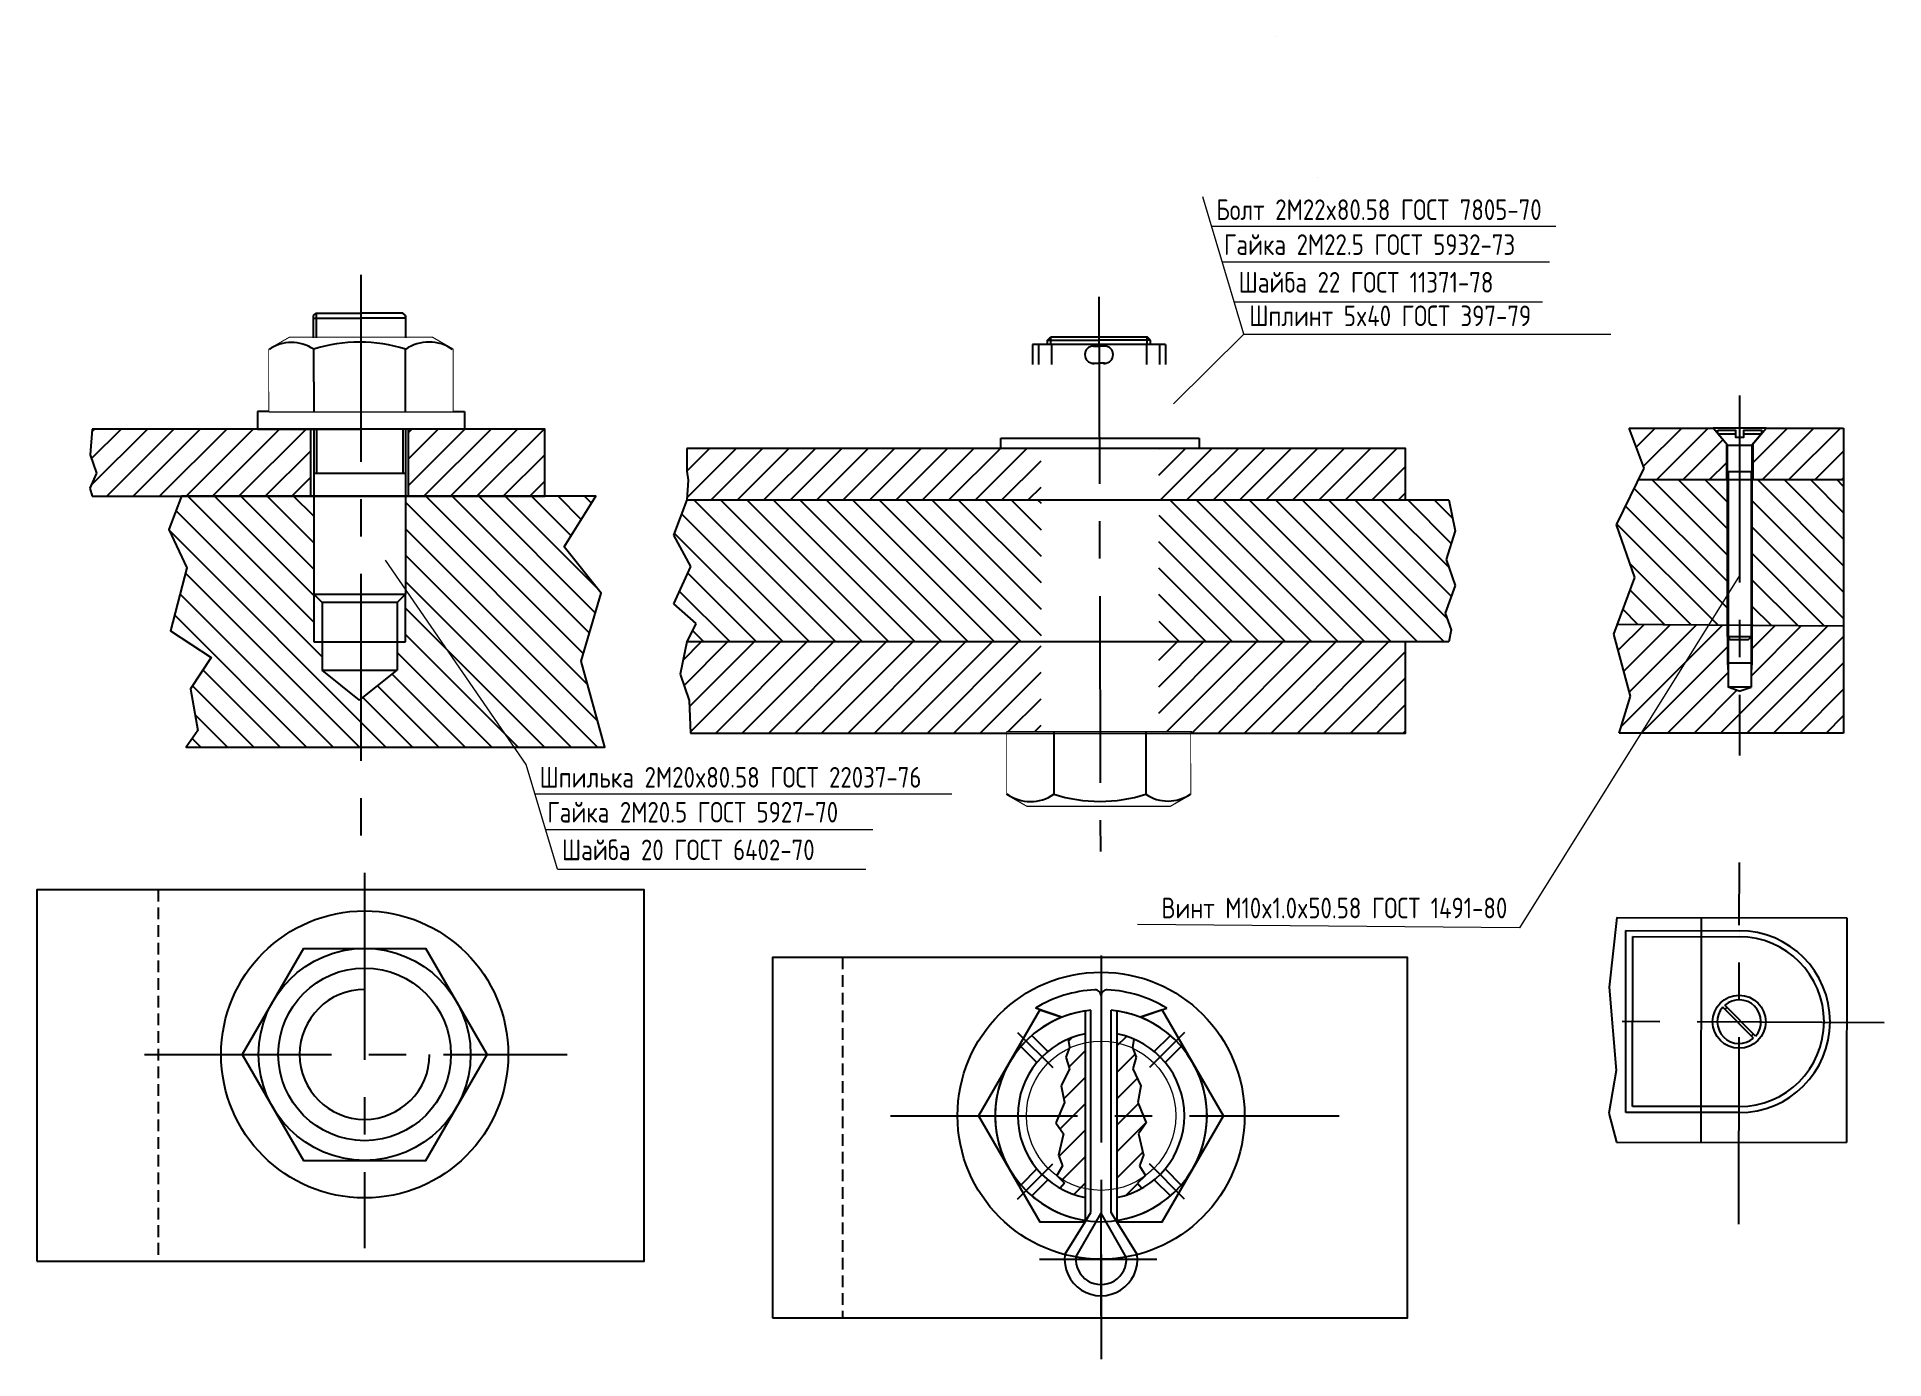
# Model space of a CAD drawing. Header units: millimetres. Extents: x 2590 to 2904, y 1746 to 1970.
import ezdxf

# ---------------------------------------------------------------- set-up
doc = ezdxf.new("R2010")
doc.units = ezdxf.units.MM
doc.set_wipeout_variables(frame=1)
doc.linetypes.add('ACISOWELD', pattern=[3, 2, -1])
doc.linetypes.add('CENTER', pattern=[50.8, 31.75, -6.35, 6.35, -6.35])
doc.layers.add('Ось', color=1, linetype='CENTER', lineweight=25)
doc.layers.add('Текст', color=3, linetype='Continuous', lineweight=20)
doc.styles.get("Standard").update_dxf_attribs({"font": 'arial.ttf'})

msp = doc.modelspace()

# ---------------------------------------------------------------- hatches: boundary and pattern name
h = msp.add_hatch()
h.set_pattern_fill('ANSI31', color=256)
h.paths.add_polyline_path([(2636.53, 1903.84), (2599.42, 1903.84), (2599.05, 1899.48), (2600.12, 1896.33), (2598.99, 1893.81), (2599.42, 1892.43), (2636.53, 1892.43)])
h.paths.add_polyline_path([(2676.28, 1903.84), (2653.11, 1903.84), (2653.11, 1892.43), (2676.28, 1892.43)])
h = msp.add_hatch()
h.set_pattern_fill('ANSI31', color=256)
h.paths.add_polyline_path([(2863, 1897.22), (2862.04, 1895.25), (2876.97, 1895.25), (2876.97, 1901.28), (2875.5, 1903.03), (2874.69, 1903.99), (2860.43, 1903.99)])
h.paths.add_polyline_path([(2883.72, 1903.99), (2881.44, 1901.28), (2881.44, 1895.25), (2896.87, 1895.25), (2896.87, 1903.99)])
h.paths.add_polyline_path([(2896.87, 1852.21), (2896.87, 1870.42), (2881.29, 1870.53), (2881.29, 1868.59), (2881.29, 1864.12), (2881.14, 1862.59), (2881.14, 1860), (2879.12, 1859.32), (2877.27, 1860), (2877.27, 1862.59), (2877.12, 1864.12), (2877.12, 1868.59), (2877.12, 1870.56), (2858.48, 1870.69), (2857.86, 1868.99), (2860.65, 1858.47), (2858.72, 1852.21)])
h = msp.add_hatch()
h.set_pattern_fill('ANSI31', color=256)
h.paths.add_polyline_path([(2760.55, 1900.53), (2700.4, 1900.53), (2700.4, 1891.8), (2760.55, 1891.8)])
h.paths.add_polyline_path([(2822.46, 1900.53), (2780.55, 1900.53), (2780.55, 1891.8), (2822.46, 1891.8)])
h = msp.add_hatch()
h.set_pattern_fill('ANSI31', color=256, angle=90)
h.paths.add_polyline_path([(2861.4, 1878.65), (2858.48, 1870.69), (2877.12, 1870.56), (2877.12, 1895.25), (2862.04, 1895.25), (2858.29, 1887.56)])
h.paths.add_polyline_path([(2896.87, 1895.25), (2881.29, 1895.25), (2881.29, 1870.53), (2896.87, 1870.42)])
h = msp.add_hatch()
h.set_pattern_fill('ANSI31', color=256, angle=90)
h.paths.add_polyline_path([(2679.59, 1883.83), (2684.67, 1892), (2684.96, 1892.43), (2676.28, 1892.43), (2652.61, 1892.43), (2652.61, 1875.79), (2652.61, 1867.69), (2651.2, 1867.69), (2651.2, 1862.87), (2644.82, 1857.79), (2638.44, 1862.87), (2638.44, 1867.69), (2637.03, 1867.69), (2637.03, 1875.79), (2637.03, 1892.43), (2614.57, 1892.43), (2612.45, 1886.8), (2615.5, 1880.24), (2612.72, 1869.56), (2619.6, 1865.06), (2616.12, 1859.74), (2617.35, 1852.66), (2615.37, 1849.81), (2686.48, 1849.81), (2682.45, 1864.41), (2685.84, 1875.98)])
h = msp.add_hatch()
h.set_pattern_fill('ANSI31', color=256, angle=90)
h.paths.add_polyline_path([(2700.4, 1891.8), (2698.14, 1885.82), (2701.03, 1880.5), (2698.14, 1874.18), (2701.93, 1870.84), (2700.4, 1867.68), (2760.55, 1867.68), (2760.55, 1887.78), (2760.55, 1890.28), (2760.55, 1891.8)])
h.paths.add_polyline_path([(2829.82, 1867.68), (2830.19, 1869.76), (2829.19, 1872.55), (2830.91, 1877.25), (2829.37, 1881.67), (2830.91, 1886.55), (2829.82, 1891.8), (2780.55, 1891.8), (2780.55, 1890.28), (2780.55, 1887.78), (2780.55, 1867.68)])
h = msp.add_hatch()
h.set_pattern_fill('ANSI31', color=256)
h.paths.add_polyline_path([(2701.03, 1867.68), (2700.4, 1867.68), (2699.25, 1862.19), (2700.79, 1857.76), (2701.03, 1852.21), (2754.74, 1852.21), (2754.74, 1852.36), (2760.55, 1852.36), (2760.55, 1867.68)])
h.paths.add_polyline_path([(2822.46, 1852.21), (2822.46, 1867.68), (2780.55, 1867.68), (2780.55, 1852.38), (2785.9, 1852.4), (2785.9, 1852.21)])
h = msp.add_hatch()
h.set_pattern_fill('ANSI31', color=256)
h.paths.add_polyline_path([(2768.07, 1801.1, 0.053882), (2765.17, 1800.21), (2765.41, 1798.77), (2764.78, 1797.17), (2765.38, 1795.15), (2763.99, 1792.28), (2764.52, 1789.44), (2763.07, 1786.01), (2764.37, 1784.15), (2763.51, 1780.51), (2764.22, 1778.67), (2763.22, 1777.07), (2764.55, 1775.74), (2763.8, 1774.88, 0.080982), (2768.07, 1773.31)])
h.paths.add_polyline_path([(2776.12, 1795.15), (2776.71, 1797.17), (2776.09, 1798.77), (2776.33, 1800.21, 0.053882), (2773.42, 1801.1), (2773.42, 1773.31, 0.080982), (2777.69, 1774.88), (2776.95, 1775.74), (2778.28, 1777.07), (2777.27, 1778.67), (2777.98, 1780.51), (2777.12, 1784.15), (2778.42, 1786.01), (2776.98, 1789.44), (2777.51, 1792.28)])

# ---------------------------------------------------------------- linework, layer by layer
for p, q in [((2637.02, 1923.1), (2637.47, 1923.55)), ((2637.02, 1922.65), (2637.02, 1923.1)), ((2637.47, 1923.55), (2645.04, 1923.55)), ((2652.16, 1923.55), (2645.04, 1923.55)), ((2652.61, 1923.1), (2652.16, 1923.55)), ((2652.61, 1922.65), (2652.61, 1923.1)), ((2637.02, 1922.65), (2645.04, 1922.65)), ((2652.61, 1922.65), (2645.04, 1922.65)), ((2781.71, 1918.18), (2759.09, 1918.18)), ((2759.09, 1918.18), (2759.09, 1914.78)), ((2760.11, 1918.18), (2760.11, 1914.78)), ((2761.63, 1918.95), (2762.2, 1919.52)), ((2761.63, 1918.18), (2761.63, 1918.95)), ((2761.63, 1918.95), (2770.4, 1918.95)), ((2762.2, 1918.18), (2762.2, 1919.52)), ((2762.2, 1919.52), (2778.6, 1919.52)), ((2762.32, 1918.18), (2762.32, 1914.78)), ((2769.44, 1918.18), (2769.45, 1917.93)), ((2769.45, 1917.93), (2770.4, 1917.93)), ((2779.17, 1918.95), (2770.4, 1918.95)), ((2771.35, 1917.93), (2770.4, 1917.93)), ((2771.36, 1918.18), (2771.35, 1917.93)), ((2778.48, 1918.18), (2778.48, 1914.78)), ((2779.17, 1918.95), (2778.6, 1919.52)), ((2778.6, 1918.18), (2778.6, 1919.52)), ((2779.17, 1918.18), (2779.17, 1918.95)), ((2780.69, 1918.18), (2780.69, 1914.78)), ((2781.71, 1918.18), (2781.71, 1914.78)), ((2769.44, 1914.78), (2769.45, 1915.03)), ((2769.45, 1915.03), (2770.4, 1915.03)), ((2771.35, 1915.03), (2770.4, 1915.03)), ((2771.36, 1914.78), (2771.35, 1915.03)), ((2627.47, 1906.84), (2627.47, 1903.84)), ((2662.63, 1906.84), (2662.63, 1903.84)), ((2599.42, 1903.84), (2599.05, 1899.48)), ((2627.47, 1903.84), (2645.05, 1903.84)), ((2636.53, 1892.43), (2636.53, 1903.84)), ((2637.03, 1903.84), (2637.03, 1892.43)), ((2637.49, 1903.84), (2637.49, 1896.3)), ((2662.63, 1903.84), (2645.05, 1903.84)), ((2652.16, 1903.84), (2652.16, 1896.3)), ((2652.61, 1903.84), (2652.61, 1896.3)), ((2653.11, 1892.43), (2653.11, 1903.84)), ((2753.7, 1902.28), (2787.4, 1902.28)), ((2863, 1897.22), (2860.43, 1903.99)), ((2860.43, 1903.99), (2874.69, 1903.99)), ((2883.72, 1903.99), (2874.69, 1903.99)), ((2877.12, 1901.09), (2874.69, 1903.99)), ((2875.5, 1903.03), (2878.52, 1903.03)), ((2876.97, 1901.28), (2876.97, 1895.25)), ((2877.12, 1901.09), (2881.29, 1901.09)), ((2879.89, 1903.03), (2882.91, 1903.03)), ((2881.29, 1901.09), (2883.72, 1903.99)), ((2881.44, 1901.28), (2881.44, 1895.25)), ((2883.72, 1903.99), (2896.87, 1903.99)), ((2896.87, 1903.99), (2896.87, 1852.21)), ((2599.05, 1899.48), (2600.12, 1896.33)), ((2652.61, 1899.16), (2652.61, 1892.43)), ((2700.4, 1900.53), (2700.4, 1896.67)), ((2600.12, 1896.33), (2598.99, 1893.81)), ((2637.49, 1896.3), (2637.03, 1896.3)), ((2652.61, 1896.3), (2637.49, 1896.3)), ((2700.4, 1896.67), (2700.64, 1895.17)), ((2700.64, 1895.17), (2700.4, 1891.8)), ((2858.29, 1887.56), (2863, 1897.22)), ((2862.04, 1895.25), (2896.87, 1895.25)), ((2877.12, 1896.62), (2881.29, 1896.62)), ((2877.27, 1896.62), (2877.27, 1860)), ((2881.14, 1896.62), (2881.14, 1860)), ((2598.99, 1893.81), (2599.42, 1892.43)), ((2637.03, 1892.43), (2637.03, 1875.79)), ((2652.61, 1892.43), (2652.61, 1875.79)), ((2700.4, 1891.8), (2698.14, 1885.82)), ((2829.82, 1891.8), (2830.91, 1886.55)), ((2698.14, 1885.82), (2701.03, 1880.5)), ((2830.91, 1886.55), (2829.37, 1881.67)), ((2861.4, 1878.65), (2858.29, 1887.56)), ((2701.03, 1880.5), (2698.14, 1874.18)), ((2829.37, 1881.67), (2830.91, 1877.25)), ((2830.91, 1877.25), (2829.19, 1872.55)), ((2857.86, 1868.99), (2861.4, 1878.65)), ((2637.03, 1875.79), (2652.61, 1875.79)), ((2637.03, 1875.79), (2638.44, 1874.38)), ((2637.03, 1875.79), (2637.03, 1867.69)), ((2651.2, 1874.38), (2638.44, 1874.38)), ((2638.44, 1874.38), (2638.44, 1862.87)), ((2652.61, 1875.79), (2651.2, 1874.38)), ((2651.2, 1874.38), (2651.2, 1862.87)), ((2652.61, 1867.69), (2652.61, 1875.79)), ((2698.14, 1874.18), (2701.93, 1870.84)), ((2701.93, 1870.84), (2700.4, 1867.68)), ((2829.19, 1872.55), (2830.19, 1869.76)), ((2830.19, 1869.76), (2829.82, 1867.68)), ((2858.48, 1870.69), (2896.87, 1870.42)), ((2637.03, 1867.69), (2652.61, 1867.69)), ((2700.4, 1867.68), (2699.25, 1862.19)), ((2860.65, 1858.47), (2857.86, 1868.99)), ((2877.12, 1868.59), (2881.29, 1868.59)), ((2877.12, 1868.59), (2877.12, 1864.12)), ((2881.29, 1868.59), (2881.29, 1864.12)), ((2877.12, 1864.12), (2877.27, 1862.59)), ((2877.12, 1864.12), (2881.29, 1864.12)), ((2881.29, 1864.12), (2881.14, 1862.59)), ((2638.44, 1862.87), (2651.2, 1862.87)), ((2644.82, 1857.79), (2638.44, 1862.87)), ((2644.82, 1857.79), (2651.2, 1862.87)), ((2699.25, 1862.19), (2700.79, 1857.76)), ((2700.79, 1857.76), (2701.03, 1852.21)), ((2858.72, 1852.21), (2860.65, 1858.47)), ((2879.12, 1859.32), (2877.27, 1860)), ((2881.14, 1860), (2877.27, 1860)), ((2879.12, 1859.32), (2881.14, 1860)), ((2755.05, 1852.33), (2786.12, 1852.4)), ((2786.14, 1852.33), (2780.55, 1852.33)), ((2896.87, 1852.21), (2858.72, 1852.21)), ((2858.36, 1820.88), (2857.05, 1809.05)), ((2858.36, 1820.88), (2897.42, 1820.82)), ((2859.85, 1787.77), (2859.9, 1818.65)), ((2859.9, 1818.65), (2879.15, 1818.62)), ((2861.01, 1788.79), (2861.06, 1817.63)), ((2861.06, 1817.63), (2879.15, 1817.6)), ((2635.29, 1815.62), (2656.07, 1815.62)), ((2857.05, 1809.05), (2858.22, 1794.88)), ((2764.09, 1803.93), (2759.6, 1805.47)), ((2760.35, 1805.21), (2764.09, 1803.93)), ((2768.07, 1805.01), (2768.07, 1769.21)), ((2769.04, 1770.76), (2769.04, 1805.13)), ((2772.46, 1770.76), (2772.46, 1805.13)), ((2773.42, 1805.01), (2773.42, 1769.21)), ((2777.41, 1803.93), (2781.9, 1805.47)), ((2781.14, 1805.21), (2777.41, 1803.93)), ((2881.57, 1800.39), (2876.35, 1805.64)), ((2881.91, 1800.73), (2876.68, 1805.97)), ((2761.71, 1798.1), (2758.98, 1800.83)), ((2779.79, 1798.1), (2782.52, 1800.83)), ((2759.86, 1796.25), (2757.13, 1798.98)), ((2765.41, 1798.77), (2764.78, 1797.17)), ((2765.17, 1800.21), (2765.41, 1798.77)), ((2776.33, 1800.21), (2776.09, 1798.77)), ((2776.09, 1798.77), (2776.71, 1797.17)), ((2781.63, 1796.25), (2784.36, 1798.98)), ((2765.38, 1795.15), (2763.99, 1792.28)), ((2764.78, 1797.17), (2765.38, 1795.15)), ((2776.71, 1797.17), (2776.12, 1795.15)), ((2776.12, 1795.15), (2777.51, 1792.28)), ((2858.22, 1794.88), (2856.97, 1787.65)), ((2763.99, 1792.28), (2764.52, 1789.44)), ((2777.51, 1792.28), (2776.98, 1789.44)), ((2764.52, 1789.44), (2763.07, 1786.01)), ((2776.98, 1789.44), (2778.42, 1786.01)), ((2879.1, 1788.76), (2861.01, 1788.79)), ((2763.07, 1786.01), (2764.37, 1784.15)), ((2778.42, 1786.01), (2777.12, 1784.15)), ((2856.97, 1787.65), (2858.3, 1782.73)), ((2879.09, 1787.73), (2859.85, 1787.77)), ((2764.37, 1784.15), (2763.51, 1780.51)), ((2777.12, 1784.15), (2777.98, 1780.51)), ((2858.3, 1782.73), (2897.35, 1782.66)), ((2643, 1779.62), (2648.35, 1779.62)), ((2763.51, 1780.51), (2764.22, 1778.67)), ((2777.98, 1780.51), (2777.27, 1778.67)), ((2759.86, 1778.17), (2757.13, 1775.44)), ((2761.71, 1776.32), (2758.98, 1773.59)), ((2764.22, 1778.67), (2763.22, 1777.07)), ((2763.22, 1777.07), (2764.55, 1775.74)), ((2764.55, 1775.74), (2763.8, 1774.88)), ((2778.28, 1777.07), (2776.95, 1775.74)), ((2776.95, 1775.74), (2777.69, 1774.88)), ((2777.27, 1778.67), (2778.28, 1777.07)), ((2779.79, 1776.32), (2782.52, 1773.59)), ((2781.63, 1778.17), (2784.36, 1775.44)), ((2766.46, 1763.21), (2770.75, 1770.65)), ((2768.07, 1769.21), (2769.04, 1770.76)), ((2775.04, 1763.21), (2770.75, 1770.65)), ((2773.42, 1769.21), (2772.46, 1770.76)), ((2764.6, 1763.62), (2768.07, 1769.21)), ((2776.89, 1763.62), (2773.42, 1769.21))]:
    msp.add_line(p, q)
at = {"linetype": 'ACISOWELD'}
for p, q in [((2610.62, 1825.59), (2610.62, 1762.5)), ((2726.81, 1814.09), (2726.81, 1752.9))]:
    msp.add_line(p, q, dxfattribs=at)
for points in [[(2629.47, 1906.84), (2660.63, 1906.84), (2660.63, 1917.35), (2657.19, 1919.34), (2632.89, 1919.34), (2629.45, 1917.35)], [(2614.57, 1892.43), (2612.45, 1886.8), (2615.5, 1880.24), (2612.72, 1869.56), (2619.6, 1865.06), (2616.12, 1859.74), (2617.35, 1852.66), (2615.37, 1849.81), (2686.48, 1849.81), (2682.45, 1864.41), (2685.84, 1875.98), (2679.59, 1883.83), (2684.67, 1892), (2684.96, 1892.43), (2676.28, 1892.43)], [(2785.9, 1852.36), (2754.74, 1852.36), (2754.74, 1841.85), (2758.18, 1839.86), (2782.48, 1839.86), (2785.93, 1841.85)], [(2590.02, 1762.5), (2693.17, 1762.5), (2693.17, 1825.59), (2590.02, 1825.59)], [(2714.96, 1752.9), (2822.82, 1752.9), (2822.82, 1814.09), (2714.96, 1814.09)]]:
    msp.add_lwpolyline(points, close=True)
for points in [[(2599.42, 1892.43), (2676.28, 1892.43), (2676.28, 1903.84), (2599.42, 1903.84)], [(2787.4, 1902.28), (2787.4, 1900.53), (2753.7, 1900.53), (2753.7, 1902.28)], [(2875.5, 1903.63), (2878.52, 1903.63), (2878.52, 1902.49), (2879.89, 1902.49), (2879.89, 1903.63), (2882.91, 1903.63), (2882.91, 1903.03), (2881.29, 1901.09), (2881.29, 1868.59), (2880.64, 1868.06), (2877.6, 1868.06), (2877.12, 1868.59), (2877.12, 1901.09), (2875.5, 1903.03), (2875.5, 1903.63)], [(2700.4, 1891.8), (2822.46, 1891.8), (2822.46, 1900.53), (2700.4, 1900.53)], [(2700.4, 1891.8), (2829.82, 1891.8)], [(2829.82, 1867.68), (2700.4, 1867.68)], [(2872.69, 1820.86), (2872.62, 1782.7)], [(2897.42, 1820.82), (2897.35, 1782.66)], [(2635.29, 1815.62), (2624.89, 1797.62), (2635.29, 1779.62), (2643, 1779.62)], [(2648.35, 1779.62), (2656.07, 1779.62), (2666.46, 1797.62), (2656.07, 1815.62)], [(2760.35, 1805.21), (2749.96, 1787.21), (2760.35, 1769.21), (2768.07, 1769.21)], [(2773.42, 1769.21), (2781.14, 1769.21), (2791.53, 1787.21), (2781.14, 1805.21)]]:
    msp.add_lwpolyline(points)
for centre, radius in [((2645.68, 1797.62), 24.38), ((2645.68, 1797.62), 18), ((2645.68, 1797.62), 14.66), ((2770.75, 1787.21), 24.38), ((2879.12, 1803.18), 4.51)]:
    msp.add_circle(centre, radius)
at = {"lineweight": 5}
msp.add_circle((2770.75, 1787.21), 12.68, dxfattribs=at)
for centre, radius, start, end in [((2769.45, 1916.48), 1.45, 90, 270), ((2771.35, 1916.48), 1.45, 270, 90), ((2879.12, 1803.18), 15.44, 269.9035, 89.9035), ((2879.12, 1803.18), 14.42, 269.9035, 89.9035), ((2645.68, 1797.62), 11.04, 90, 0), ((2770.75, 1787.21), 21.4, 92.8103, 121.412), ((2769.75, 1807.58), 1, 0, 92.8103), ((2771.75, 1807.58), 1, 87.1897, 180), ((2770.75, 1787.21), 21.4, 58.588, 87.1897), ((2770.75, 1787.21), 21.4, 58.588, 87.1897), ((2770.75, 1787.21), 18, 95.452, 84.548), ((2770.75, 1787.21), 18, 98.5385, 261.4615), ((2770.75, 1787.21), 18, 278.5385, 81.4615), ((2879.12, 1803.18), 3.71, 138.4542, 311.3528), ((2879.12, 1803.18), 3.71, 318.6639, 491.1431), ((2879.12, 1803.18), 3.19, 130.5323, 139.0309), ((2770.75, 1787.21), 14.15, 100.8874, 259.1126), ((2770.75, 1787.21), 14.15, 280.8874, 79.1126), ((2879.12, 1803.18), 3.19, 310.7761, 319.2747), ((2770.75, 1762.83), 6.2, 172.6973, 367.3027), ((2770.75, 1762.83), 4.3, 174.935, 365.065)]:
    msp.add_arc(centre, radius, start, end)
at = {"layer": 'Ось'}
for p, q in [((2879.2, 1909.52), (2879.2, 1848.4)), ((2879.06, 1768.8), (2879.17, 1830.19)), ((2645.68, 1828.44), (2645.68, 1764.73)), ((2770.75, 1814.43), (2770.75, 1745.88)), ((2756.55, 1801.36), (2762.55, 1795.37)), ((2784.94, 1801.36), (2778.95, 1795.37)), ((2903.73, 1802.97), (2853.08, 1803.22)), ((2608.28, 1797.62), (2680.06, 1797.62)), ((2734.98, 1787.21), (2811.2, 1787.21)), ((2756.55, 1773.06), (2762.55, 1779.05)), ((2784.94, 1773.06), (2778.95, 1779.05)), ((2770.75, 1753.14), (2770.75, 1770.65)), ((2760.29, 1762.83), (2780.24, 1762.83))]:
    msp.add_line(p, q, dxfattribs=at)
at = {"layer": 'Текст'}
for p, q in [((2800.44, 1970.44), (2800.44, 1970.44)), ((2807.59, 1946.49), (2807.59, 1946.49)), ((2794.99, 1919.97), (2788.04, 1943.28)), ((2789.52, 1938.3), (2848, 1938.3)), ((2791.33, 1932.24), (2846.92, 1932.24)), ((2793.35, 1925.47), (2845.71, 1925.47)), ((2783.07, 1908.12), (2794.99, 1919.97)), ((2794.99, 1919.97), (2857.32, 1919.97)), ((2673.12, 1846.87), (2649.2, 1881.59)), ((2879.2, 1878.96), (2841.79, 1819.11)), ((2678.43, 1829.06), (2673.12, 1846.87)), ((2674.56, 1841.89), (2745.42, 1841.89)), ((2692.63, 1842.51), (2692.63, 1842.51)), ((2676.41, 1835.83), (2731.99, 1835.83)), ((2678.43, 1829.06), (2730.78, 1829.06)), ((2841.79, 1819.11), (2776.92, 1819.67))]:
    msp.add_line(p, q, dxfattribs=at)

# ---------------------------------------------------------------- texts
at = {"layer": 'Текст', "char_height": 3.5, "attachment_point": 1}
for s, insert in [('{\\fGOST type A|b0|i0|c204|p34;Болт 2М22\\fGOST type A|b0|i0|c0|p34;x80.58 \\fGOST type A|b0|i0|c204|p34;ГОСТ 7805-70}', (2790.31, 1942.85)), ('{\\fGOST type A|b0|i0|c204|p34;Гайка 2\\fGOST type A|b0|i0|c0|p34;M22.5\\fGOST type A|b0|i0|c204|p34; ГОСТ 5932-73}', (2791.62, 1936.92)), ('{\\fGOST type A|b0|i0|c204|p34;Шайба 22 ГОСТ 11371-78}', (2794.11, 1930.52)), ('{\\fGOST type A|b0|i0|c204|p34;Шплинт 5\\fGOST type A|b0|i0|c0|p34;x40 \\fGOST type A|b0|i0|c204|p34;ГОСТ 397-79}', (2795.92, 1924.82)), ('{\\fGOST type A|b0|i0|c204|p34;Шпилька 2М20\\fGOST type A|b0|i0|c0|p34;x80.58 \\fGOST type A|b0|i0|c204|p34;ГОСТ 22037-76}', (2675.39, 1846.44)), ('{\\fGOST type A|b0|i0|c204|p34;Гайка 2\\fGOST type A|b0|i0|c0|p34;M2\\fGOST type A|b0|i0|c204|p34;0\\fGOST type A|b0|i0|c0|p34;.5\\fGOST type A|b0|i0|c204|p34; ГОСТ 5927-70}', (2676.69, 1840.51)), ('{\\fGOST type A|b0|i0|c204|p34;Шайба 20 ГОСТ 6402-70}', (2679.19, 1834.11)), ('{\\fGOST type A|b0|i0|c204|p34;Винт \\fGOST type A|b0|i0|c0|p34;M1\\fGOST type A|b0|i0|c204|p34;0\\fGOST type A|b0|i0|c0|p34;x1.\\fGOST type A|b0|i0|c204|p34;0\\fGOST type A|b0|i0|c0|p34;x50.58 \\fGOST type A|b0|i0|c204|p34;ГОСТ 1491\\fGOST type A|b0|i0|c0|p34;-\\fGOST type A|b0|i0|c204|p34;80}', (2781.02, 1824.24))]:
    msp.add_mtext_dynamic_manual_height_columns(s, width=86.1832, gutter_width=12.5, heights=[0], dxfattribs=dict(at, insert=insert))

# ---------------------------------------------------------------- next in the draw order: wipeouts: each hides what was drawn before it
for points in [[(2629.47, 1906.84), (2660.63, 1906.84), (2660.63, 1917.35), (2657.19, 1919.34), (2632.89, 1919.34), (2629.45, 1917.35)], [(2785.9, 1852.36), (2754.74, 1852.36), (2754.74, 1841.85), (2758.18, 1839.86), (2782.48, 1839.86), (2785.93, 1841.85)]]:
    msp.add_wipeout(points)

# ---------------------------------------------------------------- next in the draw order: linework, layer by layer
for p, q in [((2637.47, 1923.55), (2637.47, 1919.34)), ((2652.61, 1923.1), (2652.61, 1919.34)), ((2637.02, 1919.34), (2637.02, 1922.65)), ((2637.03, 1911.87), (2637.03, 1917.38)), ((2652.62, 1911.87), (2652.62, 1917.38)), ((2637.03, 1911.87), (2637.03, 1906.87)), ((2652.62, 1906.87), (2652.62, 1911.87)), ((2629.47, 1906.84), (2627.47, 1906.84)), ((2637.03, 1906.87), (2637.03, 1906.84)), ((2660.63, 1906.84), (2662.63, 1906.84)), ((2762.75, 1852.33), (2762.75, 1847.33)), ((2778.35, 1852.33), (2778.35, 1847.33)), ((2762.75, 1847.33), (2762.75, 1841.82)), ((2778.35, 1847.33), (2778.35, 1841.82))]:
    msp.add_line(p, q)
msp.add_lwpolyline([(2701.03, 1852.21), (2822.46, 1852.21), (2822.46, 1867.68), (2701.03, 1867.68)])
for centre, radius, start, end in [((2633.26, 1911.79), 6.75, 56.0817, 124.4225), ((2644.82, 1893.05), 25.55, 72.2303, 107.7697), ((2656.6, 1911.61), 7.01, 54.923, 124.6001), ((2758.77, 1847.59), 7.01, 234.923, 304.6001), ((2770.55, 1866.15), 25.55, 252.2303, 287.7697), ((2782.11, 1847.41), 6.75, 236.0817, 304.4225)]:
    msp.add_arc(centre, radius, start, end)
at = {"layer": 'Ось'}
for p, q in [((2645.04, 1930.04), (2645.04, 1833.38)), ((2770.4, 1926.28), (2770.64, 1832.09))]:
    msp.add_line(p, q, dxfattribs=at)

doc.saveas('drawing.dxf')
